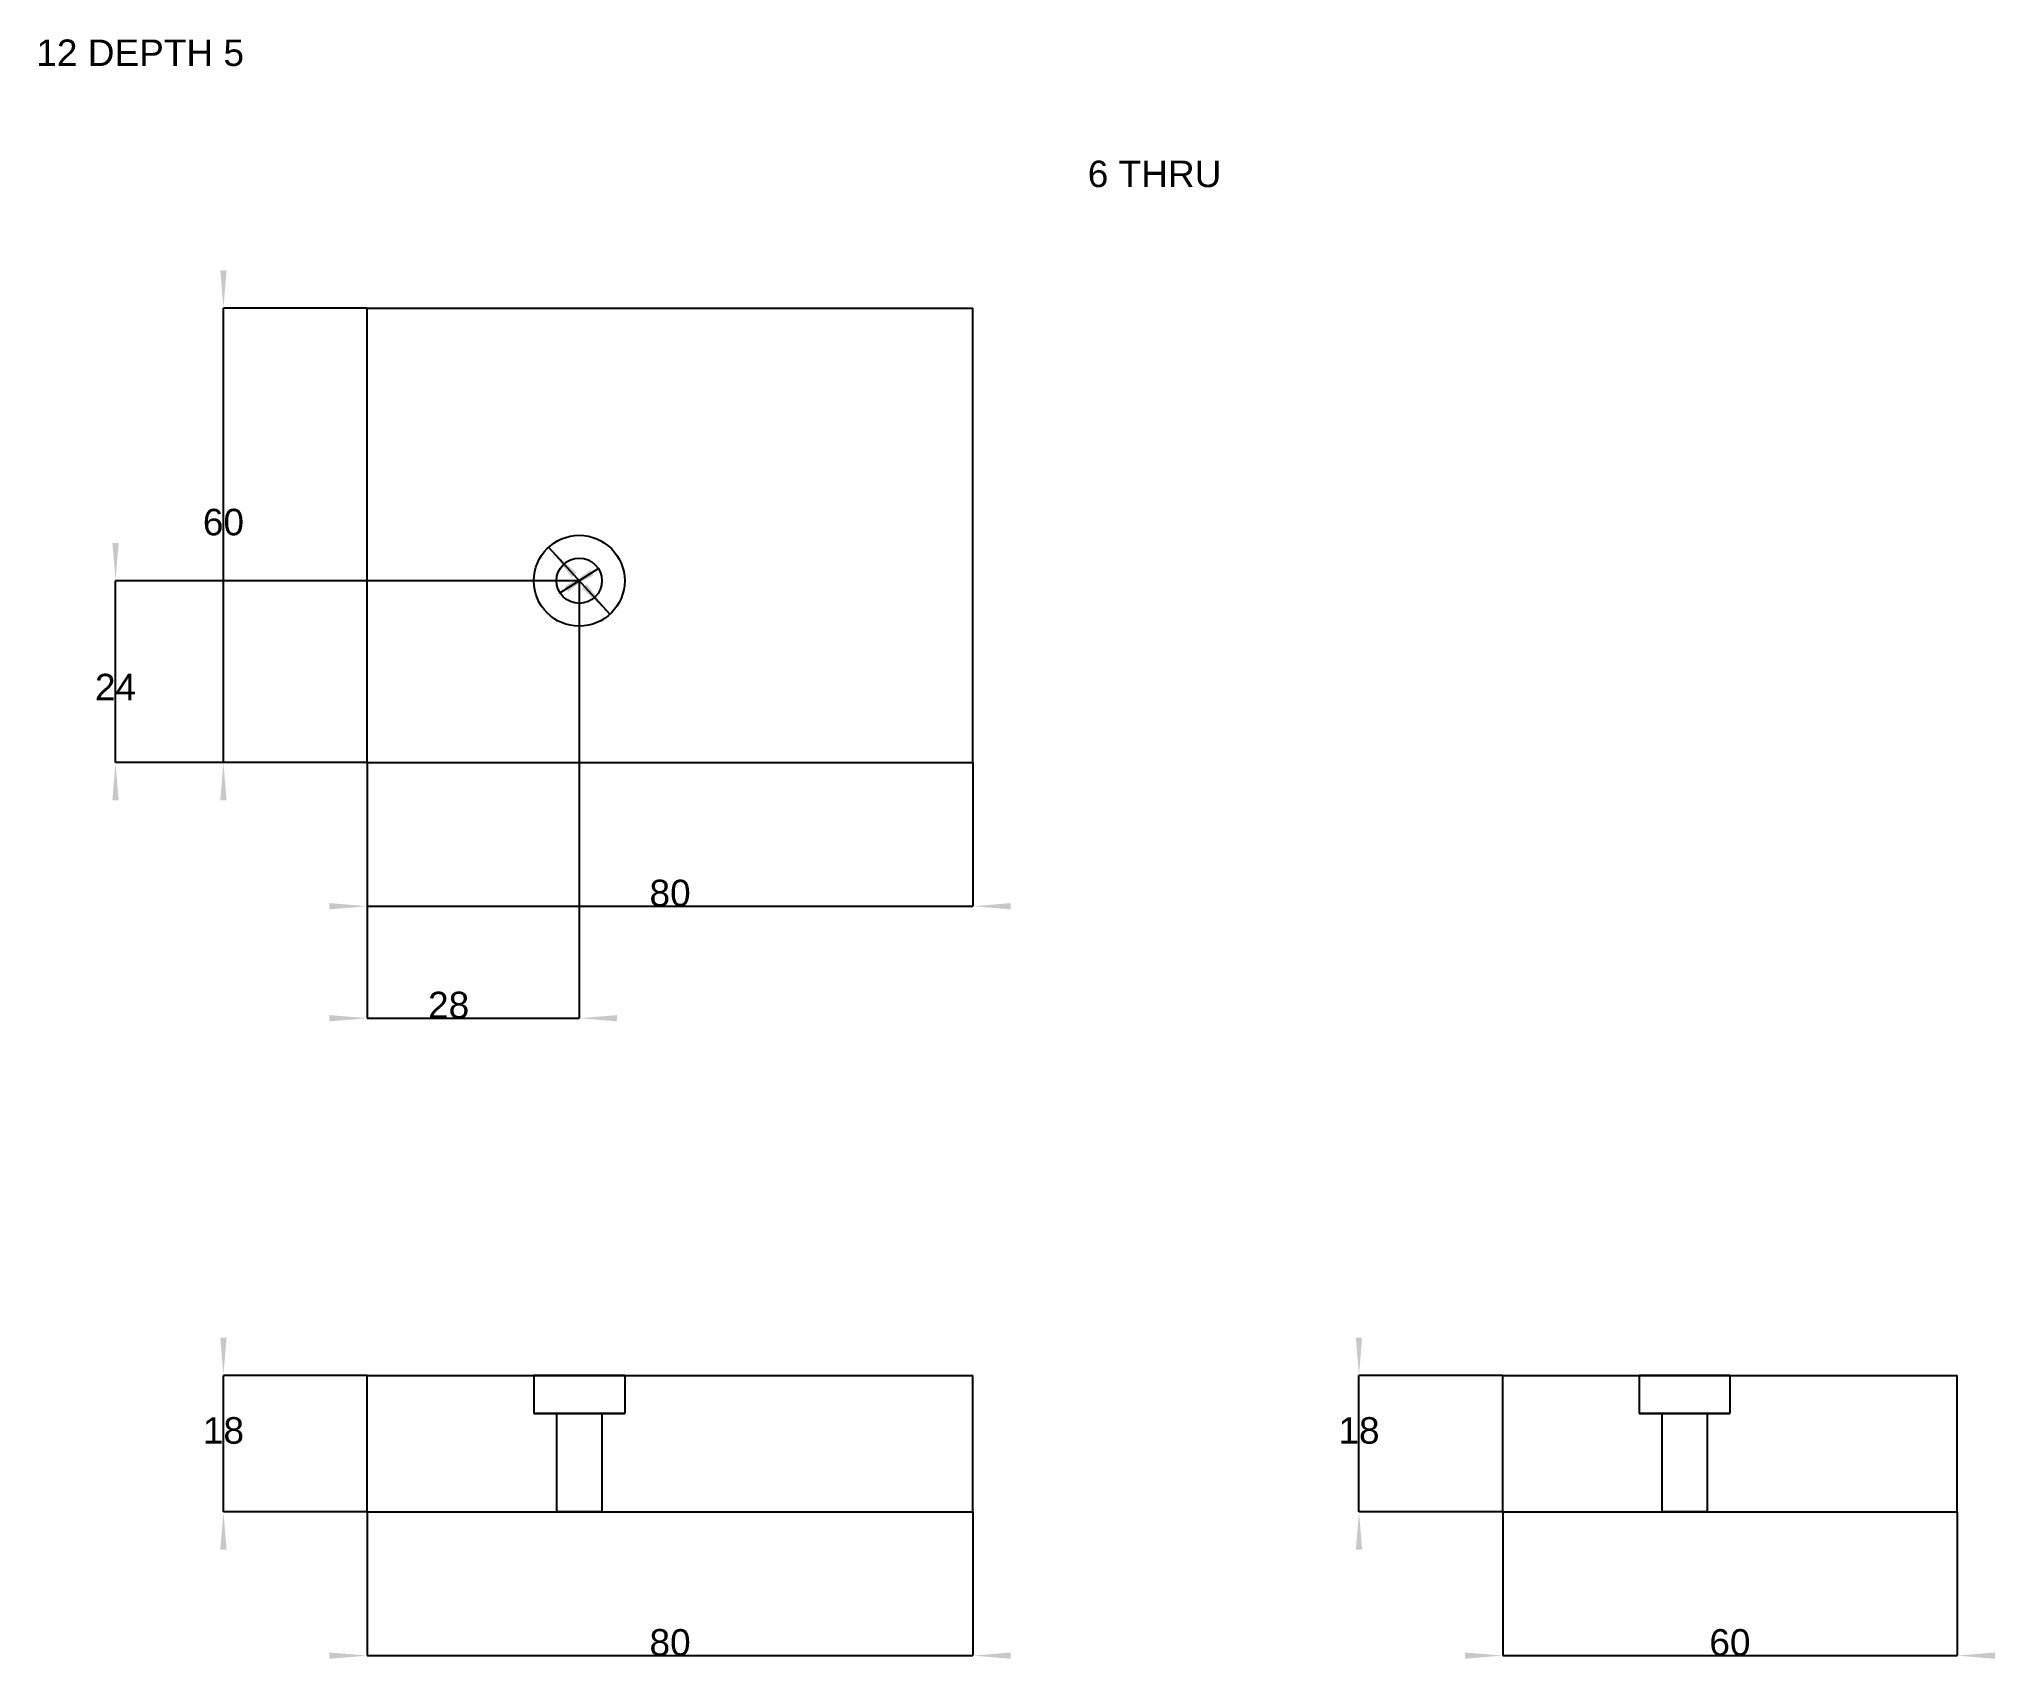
# Model space of a CAD drawing. Header units: millimetres. Extents: x 97 to 355, y 56 to 271.
import ezdxf
from ezdxf.enums import TextEntityAlignment as Align

# ---------------------------------------------------------------- set-up
doc = ezdxf.new("R2010")
doc.units = ezdxf.units.MM
doc.layers.get('0').update_dxf_attribs({"linetype": 'CONTINUOUS'})
for name, color, linetype in [('D', 7, 'CONTINUOUS'), ('D001', 7, 'CONTINUOUS'), ('D002', 7, 'CONTINUOUS'), ('D003', 7, 'CONTINUOUS'), ('D004', 7, 'CONTINUOUS'), ('D005', 7, 'CONTINUOUS'), ('D006', 7, 'CONTINUOUS'), ('D007', 7, 'CONTINUOUS'), ('D008', 7, 'CONTINUOUS'), ('D009', 7, 'CONTINUOUS'), ('Front', 7, 'CONTINUOUS'), ('Right', 7, 'CONTINUOUS'), ('Top', 7, 'CONTINUOUS')]:
    doc.layers.add(name, color=color, linetype=linetype)
doc.styles.get("Standard").update_dxf_attribs({"font": 'arial.ttf'})
doc.dimstyles.get("Standard").update_dxf_attribs({"dimscale": 0, "dimtxt": 2.5, "dimasz": 2.5, "dimexe": 1.25, "dimexo": 0.625, "dimtad": 1, "dimtxsty": 'STANDARD', "dimcen": 2.5, "dimazin": 3, "dimtfac": 1, "dimtmove": 0, "dimatfit": 3})

# ---------------------------------------------------------------- blocks, each defined once
blk = doc.blocks.new('*D')
at = {"color": 0}
for points in [[(135, 56.5833), (135, 57.4167), (140, 57)], [(225, 56.5833), (225, 57.4167), (220, 57)]]:
    blk.add_solid(points, dxfattribs=at)
at = {"layer": 'D'}
for p, q in [((140, 76), (140, 57)), ((220, 76), (220, 57)), ((140, 57), (220, 57))]:
    blk.add_line(p, q, dxfattribs=at)
blk.add_text('80', height=3.5, dxfattribs=at).set_placement((180, 57), align=Align.CENTER)
blk = doc.blocks.new('*D001')
at = {"color": 0}
for points in [[(120.583, 99), (121.417, 99), (121, 94)], [(120.583, 71), (121.417, 71), (121, 76)]]:
    blk.add_solid(points, dxfattribs=at)
at = {"layer": 'D001'}
for p, q in [((140, 94), (121, 94)), ((121, 76), (121, 94)), ((140, 76), (121, 76))]:
    blk.add_line(p, q, dxfattribs=at)
blk.add_text('18', height=3.5, dxfattribs=at).set_placement((121, 85), align=Align.CENTER)
blk = doc.blocks.new('*D002')
at = {"color": 0}
for points in [[(135, 155.583), (135, 156.417), (140, 156)], [(225, 155.583), (225, 156.417), (220, 156)]]:
    blk.add_solid(points, dxfattribs=at)
at = {"layer": 'D002'}
for p, q in [((140, 175), (140, 156)), ((220, 175), (220, 156)), ((140, 156), (220, 156))]:
    blk.add_line(p, q, dxfattribs=at)
blk.add_text('80', height=3.5, dxfattribs=at).set_placement((180, 156), align=Align.CENTER)
blk = doc.blocks.new('*D003')
at = {"color": 0}
for points in [[(120.583, 240), (121.417, 240), (121, 235)], [(120.583, 170), (121.417, 170), (121, 175)]]:
    blk.add_solid(points, dxfattribs=at)
at = {"layer": 'D003'}
for p, q in [((140, 235), (121, 235)), ((121, 175), (121, 235)), ((140, 175), (121, 175))]:
    blk.add_line(p, q, dxfattribs=at)
blk.add_text('60', height=3.5, dxfattribs=at).set_placement((121, 205), align=Align.CENTER)
blk = doc.blocks.new('*D004')
at = {"color": 0}
for points in [[(285, 56.5833), (285, 57.4167), (290, 57)], [(355, 56.5833), (355, 57.4167), (350, 57)]]:
    blk.add_solid(points, dxfattribs=at)
at = {"layer": 'D004'}
for p, q in [((290, 76), (290, 57)), ((350, 76), (350, 57)), ((290, 57), (350, 57))]:
    blk.add_line(p, q, dxfattribs=at)
blk.add_text('60', height=3.5, dxfattribs=at).set_placement((320, 57), align=Align.CENTER)
blk = doc.blocks.new('*D005')
at = {"color": 0}
for points in [[(270.583, 99), (271.417, 99), (271, 94)], [(270.583, 71), (271.417, 71), (271, 76)]]:
    blk.add_solid(points, dxfattribs=at)
at = {"layer": 'D005'}
for p, q in [((290, 94), (271, 94)), ((271, 76), (271, 94)), ((290, 76), (271, 76))]:
    blk.add_line(p, q, dxfattribs=at)
blk.add_text('18', height=3.5, dxfattribs=at).set_placement((271, 85), align=Align.CENTER)
blk = doc.blocks.new('*D006')
at = {"color": 0}
for points in [[(135, 140.787), (135, 141.62), (140, 141.204)], [(173, 140.787), (173, 141.62), (168, 141.204)]]:
    blk.add_solid(points, dxfattribs=at)
at = {"layer": 'D006'}
for p, q in [((168, 199), (168, 141.204)), ((140, 175), (140, 141.204)), ((140, 141.204), (168, 141.204))]:
    blk.add_line(p, q, dxfattribs=at)
blk.add_text('28', height=3.5, dxfattribs=at).set_placement((150.746, 141.204), align=Align.CENTER)
blk = doc.blocks.new('*D007')
at = {"color": 0}
for points in [[(106.329, 204), (107.163, 204), (106.746, 199)], [(106.329, 170), (107.163, 170), (106.746, 175)]]:
    blk.add_solid(points, dxfattribs=at)
at = {"layer": 'D007'}
for p, q in [((168, 199), (106.746, 199)), ((106.746, 175), (106.746, 199)), ((140, 175), (106.746, 175))]:
    blk.add_line(p, q, dxfattribs=at)
blk.add_text('24', height=3.5, dxfattribs=at).set_placement((106.746, 183.204), align=Align.CENTER)
blk = doc.blocks.new('*D008')
at = {"color": 0}
for points in [[(169.911, 199.723), (169.463, 200.426), (165.47, 197.388)], [(166.537, 197.574), (166.089, 198.277), (170.53, 200.612)]]:
    blk.add_solid(points, dxfattribs=at)
at = {"layer": 'D008'}
blk.add_line((170.53, 200.612), (165.47, 197.388), dxfattribs=at)
blk.add_text('6 THRU', height=3.5, dxfattribs=at).set_placement((244, 251), align=Align.CENTER)
blk = doc.blocks.new('*D009')
at = {"color": 0}
for points in [[(167.633, 200.019), (167.018, 199.457), (163.954, 203.431)], [(168.982, 198.543), (168.367, 197.981), (172.046, 194.569)]]:
    blk.add_solid(points, dxfattribs=at)
at = {"layer": 'D009'}
blk.add_line((163.954, 203.431), (172.046, 194.569), dxfattribs=at)
blk.add_text('12 DEPTH 5', height=3.5, dxfattribs=at).set_placement((110, 267), align=Align.CENTER)

msp = doc.modelspace()

# ---------------------------------------------------------------- linework, layer by layer
at = {"layer": 'Front'}
for p, q in [((140, 76), (140, 94)), ((140, 94), (220, 94)), ((140, 76), (140, 94)), ((140, 94), (220, 94)), ((162, 94), (162, 89)), ((174, 94), (174, 89)), ((220, 76), (220, 94)), ((220, 76), (220, 94)), ((165, 89), (165, 76)), ((171, 89), (171, 76)), ((140, 76), (220, 76)), ((140, 76), (220, 76))]:
    msp.add_line(p, q, dxfattribs=at)
for points in [[(162, 94), (162.15, 94), (162.594, 94), (163.309, 94), (164.259, 94), (165.397, 94), (166.665, 94), (168, 94), (169.335, 94), (170.603, 94), (171.741, 94), (172.691, 94), (173.406, 94), (173.85, 94), (174, 94)], [(174, 94), (173.85, 94), (173.406, 94), (172.691, 94), (171.741, 94), (170.603, 94), (169.335, 94), (168, 94), (166.665, 94), (165.397, 94), (164.259, 94), (163.309, 94), (162.594, 94), (162.15, 94), (162, 94)], [(162, 89), (162.15, 89), (162.594, 89), (163.309, 89), (164.259, 89), (165.397, 89), (166.665, 89), (168, 89), (169.335, 89), (170.603, 89), (171.741, 89), (172.691, 89), (173.406, 89), (173.85, 89), (174, 89)], [(174, 89), (173.85, 89), (173.406, 89), (172.691, 89), (171.741, 89), (170.603, 89), (169.335, 89), (168, 89), (166.665, 89), (165.397, 89), (164.259, 89), (163.309, 89), (162.594, 89), (162.15, 89), (162, 89)], [(165, 89), (165.075, 89), (165.297, 89), (165.655, 89), (166.13, 89), (166.698, 89), (167.332, 89), (168, 89), (168.668, 89), (169.302, 89), (169.87, 89), (170.345, 89), (170.703, 89), (170.925, 89), (171, 89)], [(171, 89), (170.925, 89), (170.703, 89), (170.345, 89), (169.87, 89), (169.302, 89), (168.668, 89), (168, 89), (167.332, 89), (166.698, 89), (166.13, 89), (165.655, 89), (165.297, 89), (165.075, 89), (165, 89)], [(165, 76), (165.075, 76), (165.297, 76), (165.655, 76), (166.13, 76), (166.698, 76), (167.332, 76), (168, 76), (168.668, 76), (169.302, 76), (169.87, 76), (170.345, 76), (170.703, 76), (170.925, 76), (171, 76)], [(171, 76), (170.925, 76), (170.703, 76), (170.345, 76), (169.87, 76), (169.302, 76), (168.668, 76), (168, 76), (167.332, 76), (166.698, 76), (166.13, 76), (165.655, 76), (165.297, 76), (165.075, 76), (165, 76)]]:
    msp.add_open_spline(points, degree=1, dxfattribs=at)
at = {"layer": 'Right'}
for p, q in [((290, 76), (290, 94)), ((290, 94), (350, 94)), ((290, 76), (290, 94)), ((290, 94), (350, 94)), ((308, 94), (308, 89)), ((320, 94), (320, 89)), ((350, 76), (350, 94)), ((350, 76), (350, 94)), ((311, 89), (311, 76)), ((317, 89), (317, 76)), ((290, 76), (350, 76)), ((290, 76), (350, 76))]:
    msp.add_line(p, q, dxfattribs=at)
for points in [[(320, 94), (319.85, 94), (319.406, 94), (318.691, 94), (317.741, 94), (316.603, 94), (315.335, 94), (314, 94), (312.665, 94), (311.397, 94), (310.259, 94), (309.309, 94), (308.594, 94), (308.15, 94), (308, 94)], [(308, 94), (308.038, 94), (308.15, 94), (308.337, 94), (308.594, 94), (308.92, 94), (309.309, 94), (309.757, 94), (310.259, 94), (310.808, 94), (311.397, 94), (312.018, 94), (312.665, 94), (313.328, 94), (314, 94)], [(314, 94), (314.672, 94), (315.335, 94), (315.982, 94), (316.603, 94), (317.192, 94), (317.741, 94), (318.243, 94), (318.691, 94), (319.08, 94), (319.406, 94), (319.663, 94), (319.85, 94), (319.962, 94), (320, 94)], [(320, 89), (319.85, 89), (319.406, 89), (318.691, 89), (317.741, 89), (316.603, 89), (315.335, 89), (314, 89), (312.665, 89), (311.397, 89), (310.259, 89), (309.309, 89), (308.594, 89), (308.15, 89), (308, 89)], [(308, 89), (308.038, 89), (308.15, 89), (308.337, 89), (308.594, 89), (308.92, 89), (309.309, 89), (309.757, 89), (310.259, 89), (310.808, 89), (311.397, 89), (312.018, 89), (312.665, 89), (313.328, 89), (314, 89)], [(317, 89), (316.925, 89), (316.703, 89), (316.345, 89), (315.87, 89), (315.302, 89), (314.668, 89), (314, 89), (313.332, 89), (312.698, 89), (312.13, 89), (311.655, 89), (311.297, 89), (311.075, 89), (311, 89)], [(314, 89), (314.672, 89), (315.335, 89), (315.982, 89), (316.603, 89), (317.192, 89), (317.741, 89), (318.243, 89), (318.691, 89), (319.08, 89), (319.406, 89), (319.663, 89), (319.85, 89), (319.962, 89), (320, 89)], [(314, 89), (314.336, 89), (314.668, 89), (314.991, 89), (315.302, 89), (315.596, 89), (315.87, 89), (316.121, 89), (316.345, 89), (316.54, 89), (316.703, 89), (316.832, 89), (316.925, 89), (316.981, 89), (317, 89)], [(317, 76), (316.925, 76), (316.703, 76), (316.345, 76), (315.87, 76), (315.302, 76), (314.668, 76), (314, 76), (313.332, 76), (312.698, 76), (312.13, 76), (311.655, 76), (311.297, 76), (311.075, 76), (311, 76)], [(314, 76), (314.336, 76), (314.668, 76), (314.991, 76), (315.302, 76), (315.596, 76), (315.87, 76), (316.121, 76), (316.345, 76), (316.54, 76), (316.703, 76), (316.832, 76), (316.925, 76), (316.981, 76), (317, 76)]]:
    msp.add_open_spline(points, degree=1, dxfattribs=at)
for points in [[(311, 89), (311.009, 89), (311.019, 89), (311.047, 89), (311.075, 89), (311.122, 89), (311.168, 89), (311.233, 89), (311.297, 89), (311.378, 89), (311.46, 89), (311.557, 89), (311.655, 89), (311.767, 89), (311.879, 89), (312.004, 89), (312.13, 89), (312.267, 89), (312.404, 89), (312.551, 89), (312.698, 89), (312.854, 89), (313.009, 89), (313.171, 89), (313.332, 89), (313.663, 89), (314, 89)], [(311, 76), (311.009, 76), (311.019, 76), (311.047, 76), (311.075, 76), (311.122, 76), (311.168, 76), (311.233, 76), (311.297, 76), (311.378, 76), (311.46, 76), (311.557, 76), (311.655, 76), (311.767, 76), (311.879, 76), (312.004, 76), (312.13, 76), (312.267, 76), (312.404, 76), (312.551, 76), (312.698, 76), (312.854, 76), (313.009, 76), (313.171, 76), (313.332, 76), (313.663, 76), (314, 76)]]:
    msp.add_open_spline(points, degree=2, knots=[4.712389, 4.712389, 4.712389, 4.8245887, 4.8245887, 4.9367885, 4.9367885, 5.0489882, 5.0489882, 5.1611879, 5.1611879, 5.2733877, 5.2733877, 5.3855874, 5.3855874, 5.4977871, 5.4977871, 5.6099869, 5.6099869, 5.7221866, 5.7221866, 5.8343864, 5.8343864, 5.9465861, 5.9465861, 6.0587858, 6.0587858, 6.2831853, 6.2831853, 6.2831853], dxfattribs=at)
at = {"layer": 'Top'}
for p, q in [((140, 175), (140, 235)), ((140, 235), (220, 235)), ((140, 175), (140, 235)), ((140, 235), (220, 235)), ((220, 175), (220, 235)), ((220, 175), (220, 235)), ((140, 175), (220, 175)), ((140, 175), (220, 175))]:
    msp.add_line(p, q, dxfattribs=at)
for radius in [6, 6, 3, 3]:
    msp.add_circle((168, 199), radius, dxfattribs=at)

# ---------------------------------------------------------------- dimensions: what is measured, and where the dimension line sits
at = {"layer": 'D'}
dim = msp.add_linear_dim(base=(180, 57), p1=(140, 76), p2=(220, 76), text='80', dimstyle='STANDARD', dxfattribs=at)
dim.commit()
dim.dimension.update_dxf_attribs({"geometry": '*D', "text_midpoint": (180, 62)})
at = {"layer": 'D001'}
dim = msp.add_linear_dim(base=(121, 85), p1=(140, 76), p2=(140, 94), angle=90, text='18', dimstyle='STANDARD', dxfattribs=at)
dim.commit()
dim.dimension.update_dxf_attribs({"geometry": '*D001', "text_midpoint": (126, 85)})
at = {"layer": 'D002'}
dim = msp.add_linear_dim(base=(180, 156), p1=(140, 175), p2=(220, 175), text='80', dimstyle='STANDARD', dxfattribs=at)
dim.commit()
dim.dimension.update_dxf_attribs({"geometry": '*D002', "text_midpoint": (180, 161)})
at = {"layer": 'D003'}
dim = msp.add_linear_dim(base=(121, 205), p1=(140, 175), p2=(140, 235), angle=90, text='60', dimstyle='STANDARD', dxfattribs=at)
dim.commit()
dim.dimension.update_dxf_attribs({"geometry": '*D003', "text_midpoint": (126, 205)})
at = {"layer": 'D004'}
dim = msp.add_linear_dim(base=(320, 57), p1=(290, 76), p2=(350, 76), text='60', dimstyle='STANDARD', dxfattribs=at)
dim.commit()
dim.dimension.update_dxf_attribs({"geometry": '*D004', "text_midpoint": (320, 62)})
at = {"layer": 'D005'}
dim = msp.add_linear_dim(base=(271, 85), p1=(290, 76), p2=(290, 94), angle=90, text='18', dimstyle='STANDARD', dxfattribs=at)
dim.commit()
dim.dimension.update_dxf_attribs({"geometry": '*D005', "text_midpoint": (276, 85)})
at = {"layer": 'D006'}
dim = msp.add_linear_dim(base=(150.746, 141.204), p1=(140, 175), p2=(168, 199), text='28', dimstyle='STANDARD', dxfattribs=at)
dim.commit()
dim.dimension.update_dxf_attribs({"geometry": '*D006', "text_midpoint": (154, 145)})
at = {"layer": 'D007'}
dim = msp.add_linear_dim(base=(106.746, 183.204), p1=(140, 175), p2=(168, 199), angle=90, text='24', dimstyle='STANDARD', dxfattribs=at)
dim.commit()
dim.dimension.update_dxf_attribs({"geometry": '*D007', "text_midpoint": (110, 187)})
at = {"layer": 'D008'}
dim = msp.add_diameter_dim_2p(p1=(170.53, 200.612), p2=(165.47, 197.388), text='6 THRU', dimstyle='STANDARD', dxfattribs=at)
dim.commit()
dim.dimension.update_dxf_attribs({"geometry": '*D008', "text_midpoint": (244, 251)})
at = {"layer": 'D009'}
dim = msp.add_diameter_dim_2p(p1=(163.954, 203.431), p2=(172.046, 194.569), text='12 DEPTH 5', dimstyle='STANDARD', dxfattribs=at)
dim.commit()
dim.dimension.update_dxf_attribs({"geometry": '*D009', "text_midpoint": (110, 267)})

doc.saveas('drawing.dxf')
